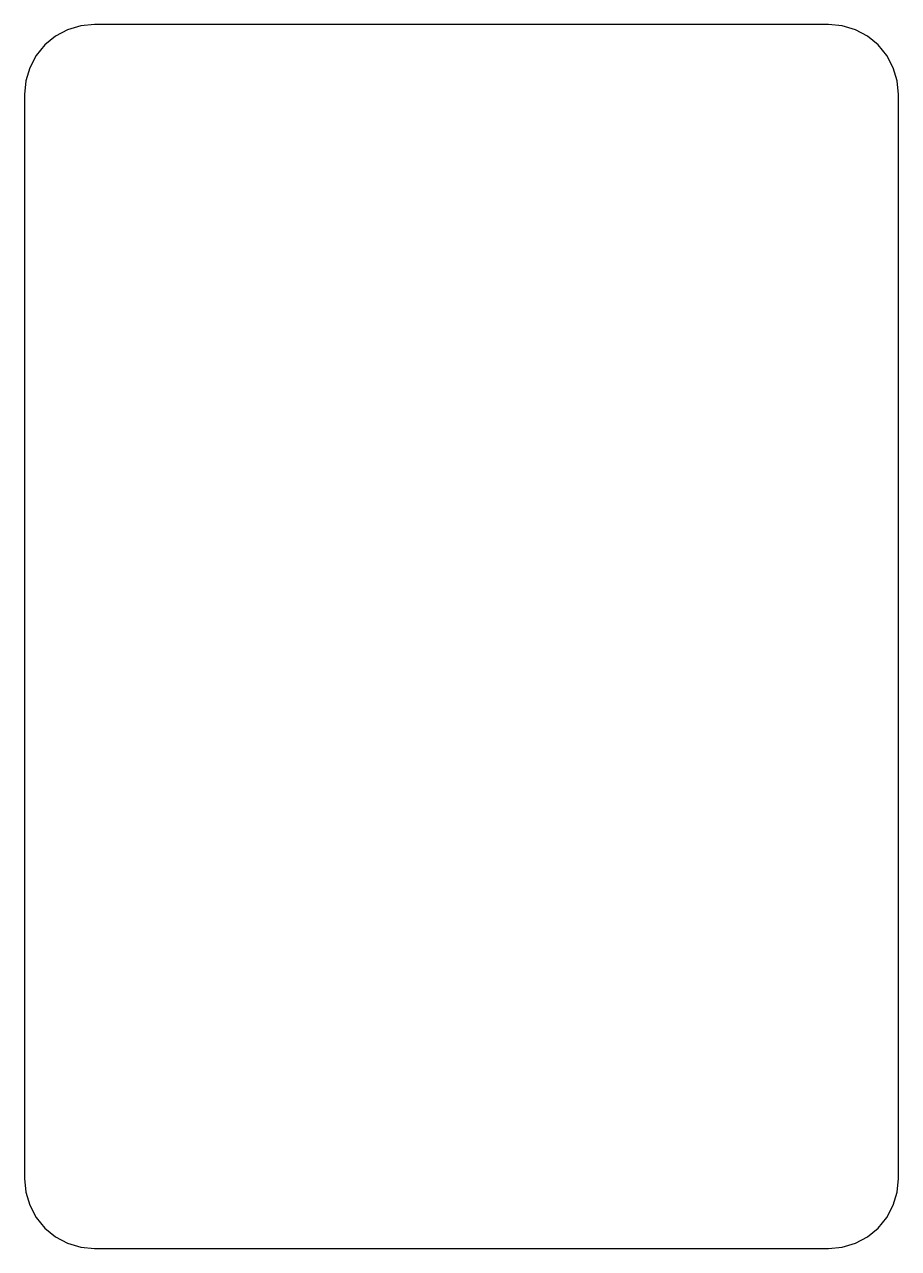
# Model space of a CAD drawing. Header units: metres. Extents: x -50 to 50, y -70 to 70.
import ezdxf

# ---------------------------------------------------------------- set-up
doc = ezdxf.new("R2010")
doc.units = ezdxf.units.M
doc.layers.add('POD_CAVITY', color=7, linetype='Continuous')

msp = doc.modelspace()

# ---------------------------------------------------------------- linework, layer by layer
at = {"layer": 'POD_CAVITY'}
msp.add_lwpolyline([(50, 62), (49.85, 63.56), (49.39, 65.06), (48.65, 66.44), (47.66, 67.66), (46.44, 68.65), (45.06, 69.39), (43.56, 69.85), (42, 70), (-42, 70), (-43.56, 69.85), (-45.06, 69.39), (-46.44, 68.65), (-47.66, 67.66), (-48.65, 66.44), (-49.39, 65.06), (-49.85, 63.56), (-50, 62), (-50, -62), (-49.85, -63.56), (-49.39, -65.06), (-48.65, -66.44), (-47.66, -67.66), (-46.44, -68.65), (-45.06, -69.39), (-43.56, -69.85), (-42, -70), (42, -70), (43.56, -69.85), (45.06, -69.39), (46.44, -68.65), (47.66, -67.66), (48.65, -66.44), (49.39, -65.06), (49.85, -63.56), (50, -62)], close=True, dxfattribs=at)

doc.saveas('drawing.dxf')
